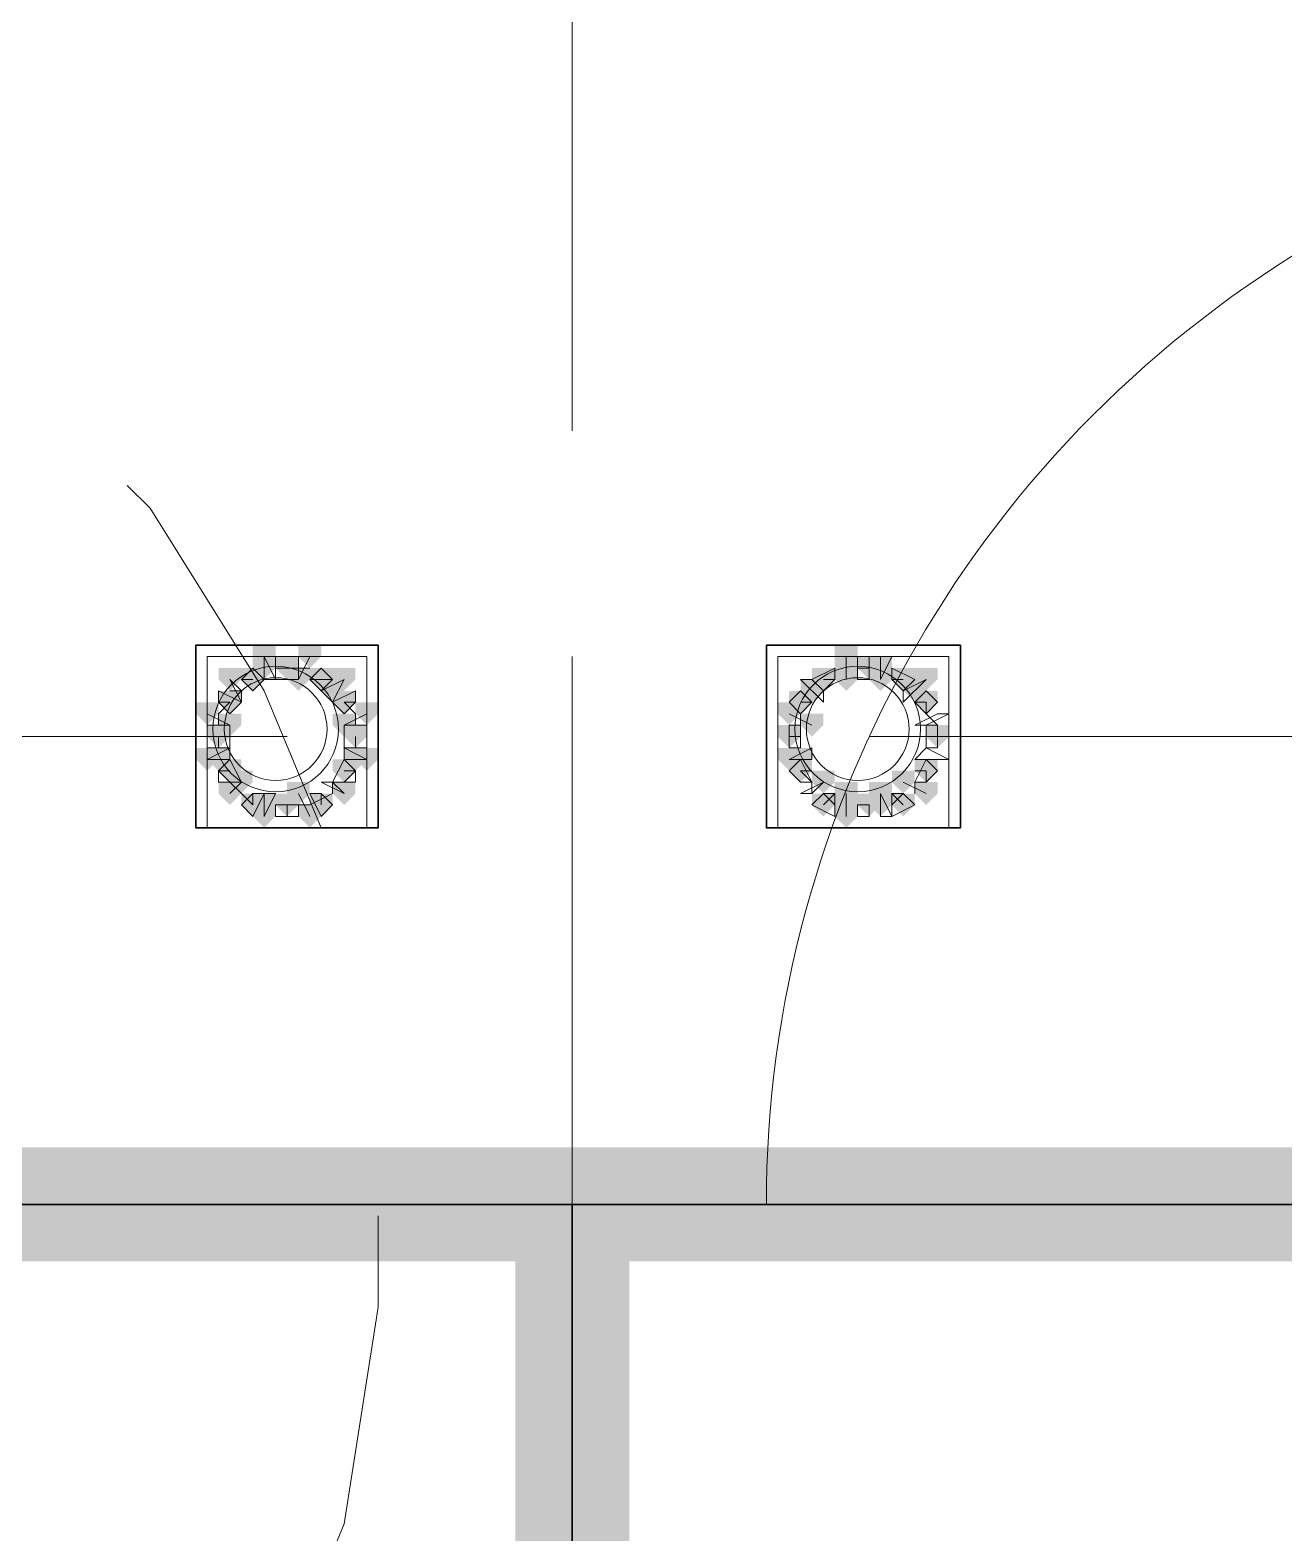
# Model space of a CAD drawing. Header units: millimetres. Extents: x 2315 to 4619, y 1334 to 1897.
# Drawn here: x 3882.11 to 3888.82, y 1539.94 to 1547.98 of the extents above; entities that cross this region are included whole.
import ezdxf

# ---------------------------------------------------------------- set-up
doc = ezdxf.new("R2010")
doc.units = ezdxf.units.MM
doc.linetypes.add('PDF_IMPORT', pattern=[1, 0.8, -0.2])
for name, color, linetype, true_color in [('PDF_10', 7, 'Continuous', 0x00b85c), ('PDF_AXIS', 7, 'Continuous', 0x00b85c), ('PDF_柱构件', 7, 'Continuous', 0x00b85c), ('PDF_转运站初步方案', 7, 'Continuous', 0x00b85c)]:
    doc.layers.add(name, color=color, linetype=linetype, true_color=true_color)
doc.layers.add('PDF_中心线层', color=1, linetype='Continuous')
doc.layers.add('PDF_粗实线层', color=7, linetype='Continuous')

msp = doc.modelspace()

# ---------------------------------------------------------------- hatches: boundary and pattern name
at = {"layer": 'PDF_10', "transparency": 33554559}
for points in [[(3883.4863, 1544.6282), (3883.4252, 1544.6282), (3883.4252, 1544.5671), (3883.4863, 1544.506), (3883.5474, 1544.5671), (3883.5474, 1544.6282)], [(3883.4863, 1544.6282), (3883.4252, 1544.6282), (3883.4252, 1544.5671), (3883.4863, 1544.506), (3883.5474, 1544.5671), (3883.5474, 1544.6282)], [(3883.4863, 1544.6282), (3883.4252, 1544.6282), (3883.4252, 1544.5671), (3883.4863, 1544.506), (3883.5474, 1544.5671), (3883.5474, 1544.6282)], [(3886.6014, 1544.6282), (3886.5403, 1544.6282), (3886.5403, 1544.5671), (3886.6014, 1544.506), (3886.6625, 1544.5671), (3886.6625, 1544.6282)], [(3886.6014, 1544.6282), (3886.5403, 1544.6282), (3886.5403, 1544.5671), (3886.6014, 1544.506), (3886.6625, 1544.5671), (3886.6625, 1544.6282)], [(3886.6014, 1544.6282), (3886.5403, 1544.6282), (3886.5403, 1544.5671), (3886.6014, 1544.506), (3886.6625, 1544.5671), (3886.6625, 1544.6282)], [(3883.303, 1544.5671), (3883.2419, 1544.5671), (3883.2419, 1544.506), (3883.303, 1544.4449), (3883.3641, 1544.506), (3883.3641, 1544.5671)], [(3883.303, 1544.5671), (3883.2419, 1544.5671), (3883.2419, 1544.506), (3883.303, 1544.4449), (3883.3641, 1544.506), (3883.3641, 1544.5671)], [(3883.303, 1544.5671), (3883.2419, 1544.5671), (3883.2419, 1544.506), (3883.303, 1544.4449), (3883.3641, 1544.506), (3883.3641, 1544.5671)], [(3883.6695, 1544.5671), (3883.6084, 1544.5671), (3883.6084, 1544.506), (3883.6695, 1544.4449), (3883.7306, 1544.506), (3883.7306, 1544.5671)], [(3883.6695, 1544.5671), (3883.6084, 1544.5671), (3883.6084, 1544.506), (3883.6695, 1544.4449), (3883.7306, 1544.506), (3883.7306, 1544.5671)], [(3883.6695, 1544.5671), (3883.6084, 1544.5671), (3883.6084, 1544.506), (3883.6695, 1544.4449), (3883.7306, 1544.506), (3883.7306, 1544.5671)], [(3886.3571, 1544.5671), (3886.296, 1544.5671), (3886.296, 1544.506), (3886.3571, 1544.4449), (3886.4182, 1544.506), (3886.4182, 1544.5671)], [(3886.3571, 1544.5671), (3886.296, 1544.5671), (3886.296, 1544.506), (3886.3571, 1544.4449), (3886.4182, 1544.506), (3886.4182, 1544.5671)], [(3886.7847, 1544.5671), (3886.7236, 1544.5671), (3886.7236, 1544.506), (3886.7847, 1544.4449), (3886.8457, 1544.506), (3886.8457, 1544.5671)], [(3886.7847, 1544.5671), (3886.7236, 1544.5671), (3886.7236, 1544.506), (3886.7847, 1544.4449), (3886.8457, 1544.506), (3886.8457, 1544.5671)], [(3883.1809, 1544.4449), (3883.1198, 1544.4449), (3883.1198, 1544.3839), (3883.1809, 1544.3228), (3883.2419, 1544.3839), (3883.2419, 1544.4449)], [(3883.1809, 1544.4449), (3883.1198, 1544.4449), (3883.1198, 1544.3839), (3883.1809, 1544.3228), (3883.2419, 1544.3839), (3883.2419, 1544.4449)], [(3883.7917, 1544.4449), (3883.7306, 1544.4449), (3883.7306, 1544.3839), (3883.7917, 1544.3228), (3883.8528, 1544.3839), (3883.8528, 1544.4449)], [(3883.7917, 1544.4449), (3883.7306, 1544.4449), (3883.7306, 1544.3839), (3883.7917, 1544.3228), (3883.8528, 1544.3839), (3883.8528, 1544.4449)], [(3886.2349, 1544.4449), (3886.1738, 1544.4449), (3886.1738, 1544.3839), (3886.2349, 1544.3228), (3886.296, 1544.3839), (3886.296, 1544.4449)], [(3886.2349, 1544.4449), (3886.1738, 1544.4449), (3886.1738, 1544.3839), (3886.2349, 1544.3228), (3886.296, 1544.3839), (3886.296, 1544.4449)], [(3886.9068, 1544.4449), (3886.8457, 1544.4449), (3886.8457, 1544.3839), (3886.9068, 1544.3228), (3886.9679, 1544.3839), (3886.9679, 1544.4449)], [(3886.9068, 1544.4449), (3886.8457, 1544.4449), (3886.8457, 1544.3839), (3886.9068, 1544.3228), (3886.9679, 1544.3839), (3886.9679, 1544.4449)], [(3883.1198, 1544.2617), (3883.0587, 1544.2617), (3883.0587, 1544.2006), (3883.1198, 1544.1395), (3883.1809, 1544.2006), (3883.1809, 1544.2617)], [(3883.1198, 1544.2617), (3883.0587, 1544.2617), (3883.0587, 1544.2006), (3883.1198, 1544.1395), (3883.1809, 1544.2006), (3883.1809, 1544.2617)], [(3883.8528, 1544.2617), (3883.7917, 1544.2617), (3883.7917, 1544.2006), (3883.8528, 1544.1395), (3883.9138, 1544.2006), (3883.9138, 1544.2617)], [(3883.8528, 1544.2617), (3883.7917, 1544.2617), (3883.7917, 1544.2006), (3883.8528, 1544.1395), (3883.9138, 1544.2006), (3883.9138, 1544.2617)], [(3883.8528, 1544.2617), (3883.7917, 1544.2617), (3883.7917, 1544.2006), (3883.8528, 1544.1395), (3883.9138, 1544.2006), (3883.9138, 1544.2617)], [(3886.1738, 1544.2617), (3886.1128, 1544.2617), (3886.1128, 1544.2006), (3886.1738, 1544.1395), (3886.2349, 1544.2006), (3886.2349, 1544.2617)], [(3886.1738, 1544.2617), (3886.1128, 1544.2617), (3886.1128, 1544.2006), (3886.1738, 1544.1395), (3886.2349, 1544.2006), (3886.2349, 1544.2617)], [(3886.9679, 1544.2617), (3886.9068, 1544.2617), (3886.9068, 1544.2006), (3886.9679, 1544.1395), (3887.029, 1544.2006), (3887.029, 1544.2617)], [(3886.9679, 1544.2617), (3886.9068, 1544.2617), (3886.9068, 1544.2006), (3886.9679, 1544.1395), (3887.029, 1544.2006), (3887.029, 1544.2617)], [(3883.1809, 1544.0784), (3883.1198, 1544.0784), (3883.1198, 1544.0174), (3883.1809, 1543.9563), (3883.2419, 1544.0174), (3883.2419, 1544.0784)], [(3883.1809, 1544.0784), (3883.1198, 1544.0784), (3883.1198, 1544.0174), (3883.1809, 1543.9563), (3883.2419, 1544.0174), (3883.2419, 1544.0784)], [(3883.7917, 1544.0784), (3883.7306, 1544.0784), (3883.7306, 1544.0174), (3883.7917, 1543.9563), (3883.8528, 1544.0174), (3883.8528, 1544.0784)], [(3883.7917, 1544.0784), (3883.7306, 1544.0784), (3883.7306, 1544.0174), (3883.7917, 1543.9563), (3883.8528, 1544.0174), (3883.8528, 1544.0784)], [(3886.2349, 1544.0784), (3886.1738, 1544.0784), (3886.1738, 1544.0174), (3886.2349, 1543.9563), (3886.296, 1544.0174), (3886.296, 1544.0784)], [(3886.2349, 1544.0784), (3886.1738, 1544.0784), (3886.1738, 1544.0174), (3886.2349, 1543.9563), (3886.296, 1544.0174), (3886.296, 1544.0784)], [(3886.9068, 1544.0784), (3886.8457, 1544.0784), (3886.8457, 1544.0174), (3886.9068, 1543.9563), (3886.9679, 1544.0174), (3886.9679, 1544.0784)], [(3886.9068, 1544.0784), (3886.8457, 1544.0784), (3886.8457, 1544.0174), (3886.9068, 1543.9563), (3886.9679, 1544.0174), (3886.9679, 1544.0784)], [(3883.303, 1543.8952), (3883.2419, 1543.8952), (3883.2419, 1543.8341), (3883.303, 1543.773), (3883.3641, 1543.8341), (3883.3641, 1543.8952)], [(3883.303, 1543.8952), (3883.2419, 1543.8952), (3883.2419, 1543.8341), (3883.303, 1543.773), (3883.3641, 1543.8341), (3883.3641, 1543.8952)], [(3883.4863, 1543.8952), (3883.4252, 1543.8952), (3883.4252, 1543.8341), (3883.4863, 1543.773), (3883.5474, 1543.8341), (3883.5474, 1543.8952)], [(3883.4863, 1543.8952), (3883.4252, 1543.8952), (3883.4252, 1543.8341), (3883.4863, 1543.773), (3883.5474, 1543.8341), (3883.5474, 1543.8952)], [(3883.6695, 1543.8952), (3883.6084, 1543.8952), (3883.6084, 1543.8341), (3883.6695, 1543.773), (3883.7306, 1543.8341), (3883.7306, 1543.8952)], [(3883.6695, 1543.8952), (3883.6084, 1543.8952), (3883.6084, 1543.8341), (3883.6695, 1543.773), (3883.7306, 1543.8341), (3883.7306, 1543.8952)], [(3886.3571, 1543.8952), (3886.296, 1543.8952), (3886.296, 1543.8341), (3886.3571, 1543.773), (3886.4182, 1543.8341), (3886.4182, 1543.8952)], [(3886.3571, 1543.8952), (3886.296, 1543.8952), (3886.296, 1543.8341), (3886.3571, 1543.773), (3886.4182, 1543.8341), (3886.4182, 1543.8952)], [(3886.6014, 1543.8952), (3886.5403, 1543.8952), (3886.5403, 1543.8341), (3886.6014, 1543.773), (3886.6625, 1543.8341), (3886.6625, 1543.8952)], [(3886.6014, 1543.8952), (3886.5403, 1543.8952), (3886.5403, 1543.8341), (3886.6014, 1543.773), (3886.6625, 1543.8341), (3886.6625, 1543.8952)], [(3886.7847, 1543.8952), (3886.7236, 1543.8952), (3886.7236, 1543.8341), (3886.7847, 1543.773), (3886.8457, 1543.8341), (3886.8457, 1543.8952)], [(3886.7847, 1543.8952), (3886.7236, 1543.8952), (3886.7236, 1543.8341), (3886.7847, 1543.773), (3886.8457, 1543.8341), (3886.8457, 1543.8952)]]:
    msp.add_hatch(color=6, dxfattribs=at).paths.add_polyline_path(points)
at = {"layer": 'PDF_柱构件', "transparency": 33554559}
for points in [[(3883.3641, 1544.6893), (3883.303, 1544.6893), (3883.303, 1544.6282), (3883.3641, 1544.5671), (3883.4252, 1544.6282), (3883.4252, 1544.6893)], [(3883.6084, 1544.6893), (3883.5474, 1544.6893), (3883.5474, 1544.6282), (3883.6084, 1544.5671), (3883.6695, 1544.6282), (3883.6695, 1544.6893)], [(3886.4792, 1544.6893), (3886.4182, 1544.6893), (3886.4182, 1544.6282), (3886.4792, 1544.5671), (3886.5403, 1544.6282), (3886.5403, 1544.6893)], [(3883.3641, 1544.6282), (3883.303, 1544.6282), (3883.303, 1544.5671), (3883.3641, 1544.506), (3883.4252, 1544.5671), (3883.4252, 1544.6282)], [(3886.4792, 1544.6282), (3886.4182, 1544.6282), (3886.4182, 1544.5671), (3886.4792, 1544.506), (3886.5403, 1544.5671), (3886.5403, 1544.6282)], [(3886.6625, 1544.6282), (3886.6014, 1544.6282), (3886.6014, 1544.5671), (3886.6625, 1544.506), (3886.7236, 1544.5671), (3886.7236, 1544.6282)], [(3883.1809, 1544.5671), (3883.1198, 1544.5671), (3883.1198, 1544.506), (3883.1809, 1544.4449), (3883.2419, 1544.506), (3883.2419, 1544.5671)], [(3883.5474, 1544.5671), (3883.4863, 1544.5671), (3883.4863, 1544.506), (3883.5474, 1544.4449), (3883.6084, 1544.506), (3883.6084, 1544.5671)], [(3883.7306, 1544.506), (3883.6695, 1544.506), (3883.6695, 1544.4449), (3883.7306, 1544.3839), (3883.7917, 1544.4449), (3883.7917, 1544.506)], [(3883.7917, 1544.5671), (3883.7306, 1544.5671), (3883.7306, 1544.506), (3883.7917, 1544.4449), (3883.8528, 1544.506), (3883.8528, 1544.5671)], [(3886.296, 1544.506), (3886.2349, 1544.506), (3886.2349, 1544.4449), (3886.296, 1544.3839), (3886.3571, 1544.4449), (3886.3571, 1544.506)], [(3886.4792, 1544.5671), (3886.4182, 1544.5671), (3886.4182, 1544.506), (3886.4792, 1544.4449), (3886.5403, 1544.506), (3886.5403, 1544.5671)], [(3886.6625, 1544.5671), (3886.6014, 1544.5671), (3886.6014, 1544.506), (3886.6625, 1544.4449), (3886.7236, 1544.506), (3886.7236, 1544.5671)], [(3886.8457, 1544.506), (3886.7847, 1544.506), (3886.7847, 1544.4449), (3886.8457, 1544.3839), (3886.9068, 1544.4449), (3886.9068, 1544.506)], [(3886.9068, 1544.5671), (3886.8457, 1544.5671), (3886.8457, 1544.506), (3886.9068, 1544.4449), (3886.9679, 1544.506), (3886.9679, 1544.5671)], [(3883.0587, 1544.3839), (3882.9976, 1544.3839), (3882.9976, 1544.3228), (3883.0587, 1544.2617), (3883.1198, 1544.3228), (3883.1198, 1544.3839)], [(3883.9138, 1544.3839), (3883.8528, 1544.3839), (3883.8528, 1544.3228), (3883.9138, 1544.2617), (3883.9749, 1544.3228), (3883.9749, 1544.3839)], [(3886.1738, 1544.3839), (3886.1128, 1544.3839), (3886.1128, 1544.3228), (3886.1738, 1544.2617), (3886.2349, 1544.3228), (3886.2349, 1544.3839)], [(3883.1809, 1544.3228), (3883.1198, 1544.3228), (3883.1198, 1544.2617), (3883.1809, 1544.2006), (3883.2419, 1544.2617), (3883.2419, 1544.3228)], [(3883.7917, 1544.3228), (3883.7306, 1544.3228), (3883.7306, 1544.2617), (3883.7917, 1544.2006), (3883.8528, 1544.2617), (3883.8528, 1544.3228)], [(3886.296, 1544.3228), (3886.2349, 1544.3228), (3886.2349, 1544.2617), (3886.296, 1544.2006), (3886.3571, 1544.2617), (3886.3571, 1544.3228)], [(3883.0587, 1544.1395), (3882.9976, 1544.1395), (3882.9976, 1544.0784), (3883.0587, 1544.0174), (3883.1198, 1544.0784), (3883.1198, 1544.1395)], [(3883.1198, 1544.1395), (3883.0587, 1544.1395), (3883.0587, 1544.0784), (3883.1198, 1544.0174), (3883.1809, 1544.0784), (3883.1809, 1544.1395)], [(3883.8528, 1544.1395), (3883.7917, 1544.1395), (3883.7917, 1544.0784), (3883.8528, 1544.0174), (3883.9138, 1544.0784), (3883.9138, 1544.1395)], [(3883.9138, 1544.1395), (3883.8528, 1544.1395), (3883.8528, 1544.0784), (3883.9138, 1544.0174), (3883.9749, 1544.0784), (3883.9749, 1544.1395)], [(3886.1738, 1544.1395), (3886.1128, 1544.1395), (3886.1128, 1544.0784), (3886.1738, 1544.0174), (3886.2349, 1544.0784), (3886.2349, 1544.1395)], [(3886.2349, 1544.1395), (3886.1738, 1544.1395), (3886.1738, 1544.0784), (3886.2349, 1544.0174), (3886.296, 1544.0784), (3886.296, 1544.1395)], [(3883.1809, 1543.9563), (3883.1198, 1543.9563), (3883.1198, 1543.8952), (3883.1809, 1543.8341), (3883.2419, 1543.8952), (3883.2419, 1543.9563)], [(3883.2419, 1544.0174), (3883.1809, 1544.0174), (3883.1809, 1543.9563), (3883.2419, 1543.8952), (3883.303, 1543.9563), (3883.303, 1544.0174)], [(3883.5474, 1543.9563), (3883.4863, 1543.9563), (3883.4863, 1543.8952), (3883.5474, 1543.8341), (3883.6084, 1543.8952), (3883.6084, 1543.9563)], [(3883.7917, 1543.9563), (3883.7306, 1543.9563), (3883.7306, 1543.8952), (3883.7917, 1543.8341), (3883.8528, 1543.8952), (3883.8528, 1543.9563)], [(3886.3571, 1544.0174), (3886.296, 1544.0174), (3886.296, 1543.9563), (3886.3571, 1543.8952), (3886.4182, 1543.9563), (3886.4182, 1544.0174)], [(3886.4792, 1543.9563), (3886.4182, 1543.9563), (3886.4182, 1543.8952), (3886.4792, 1543.8341), (3886.5403, 1543.8952), (3886.5403, 1543.9563)], [(3886.6625, 1543.9563), (3886.6014, 1543.9563), (3886.6014, 1543.8952), (3886.6625, 1543.8341), (3886.7236, 1543.8952), (3886.7236, 1543.9563)], [(3886.7847, 1544.0174), (3886.7236, 1544.0174), (3886.7236, 1543.9563), (3886.7847, 1543.8952), (3886.8457, 1543.9563), (3886.8457, 1544.0174)], [(3886.9068, 1543.9563), (3886.8457, 1543.9563), (3886.8457, 1543.8952), (3886.9068, 1543.8341), (3886.9679, 1543.8952), (3886.9679, 1543.9563)], [(3883.3641, 1543.8952), (3883.303, 1543.8952), (3883.303, 1543.8341), (3883.3641, 1543.773), (3883.4252, 1543.8341), (3883.4252, 1543.8952)], [(3886.4792, 1543.8952), (3886.4182, 1543.8952), (3886.4182, 1543.8341), (3886.4792, 1543.773), (3886.5403, 1543.8341), (3886.5403, 1543.8952)], [(3886.6625, 1543.8952), (3886.6014, 1543.8952), (3886.6014, 1543.8341), (3886.6625, 1543.773), (3886.7236, 1543.8341), (3886.7236, 1543.8952)], [(3883.3641, 1543.8341), (3883.303, 1543.8341), (3883.303, 1543.773), (3883.3641, 1543.712), (3883.4252, 1543.773), (3883.4252, 1543.8341)], [(3883.6084, 1543.8341), (3883.5474, 1543.8341), (3883.5474, 1543.773), (3883.6084, 1543.712), (3883.6695, 1543.773), (3883.6695, 1543.8341)], [(3886.4792, 1543.8341), (3886.4182, 1543.8341), (3886.4182, 1543.773), (3886.4792, 1543.712), (3886.5403, 1543.773), (3886.5403, 1543.8341)]]:
    msp.add_hatch(color=6, dxfattribs=at).paths.add_polyline_path(points)
at = {"layer": 'PDF_粗实线层', "transparency": 33554559}
for points in [[(3906.3306, 1554.7066), (3905.7198, 1554.7066), (3905.7198, 1542.0017), (3850.3192, 1542.0017), (3850.3192, 1554.7066), (3849.7084, 1554.7066), (3849.7084, 1541.3909), (3906.3306, 1541.3909)], [(3885.3187, 1541.6963), (3884.7079, 1541.6963), (3884.7079, 1536.4433), (3885.3187, 1536.4433)]]:
    msp.add_hatch(color=256, dxfattribs=at).paths.add_polyline_path(points)
at = {"layer": 'PDF_转运站初步方案', "transparency": 33554559}
for points in [[(3883.4863, 1544.6282), (3883.4252, 1544.6282), (3883.4252, 1544.5671), (3883.4863, 1544.506), (3883.5474, 1544.5671), (3883.5474, 1544.6282)], [(3883.4863, 1544.6282), (3883.4252, 1544.6282), (3883.4252, 1544.5671), (3883.4863, 1544.506), (3883.5474, 1544.5671), (3883.5474, 1544.6282)], [(3886.6014, 1544.6282), (3886.5403, 1544.6282), (3886.5403, 1544.5671), (3886.6014, 1544.506), (3886.6625, 1544.5671), (3886.6625, 1544.6282)], [(3886.6014, 1544.6282), (3886.5403, 1544.6282), (3886.5403, 1544.5671), (3886.6014, 1544.506), (3886.6625, 1544.5671), (3886.6625, 1544.6282)], [(3883.303, 1544.5671), (3883.2419, 1544.5671), (3883.2419, 1544.506), (3883.303, 1544.4449), (3883.3641, 1544.506), (3883.3641, 1544.5671)], [(3883.303, 1544.5671), (3883.2419, 1544.5671), (3883.2419, 1544.506), (3883.303, 1544.4449), (3883.3641, 1544.506), (3883.3641, 1544.5671)], [(3883.6695, 1544.5671), (3883.6084, 1544.5671), (3883.6084, 1544.506), (3883.6695, 1544.4449), (3883.7306, 1544.506), (3883.7306, 1544.5671)], [(3883.6695, 1544.5671), (3883.6084, 1544.5671), (3883.6084, 1544.506), (3883.6695, 1544.4449), (3883.7306, 1544.506), (3883.7306, 1544.5671)], [(3886.3571, 1544.5671), (3886.296, 1544.5671), (3886.296, 1544.506), (3886.3571, 1544.4449), (3886.4182, 1544.506), (3886.4182, 1544.5671)], [(3886.3571, 1544.5671), (3886.296, 1544.5671), (3886.296, 1544.506), (3886.3571, 1544.4449), (3886.4182, 1544.506), (3886.4182, 1544.5671)], [(3886.7847, 1544.5671), (3886.7236, 1544.5671), (3886.7236, 1544.506), (3886.7847, 1544.4449), (3886.8457, 1544.506), (3886.8457, 1544.5671)], [(3886.7847, 1544.5671), (3886.7236, 1544.5671), (3886.7236, 1544.506), (3886.7847, 1544.4449), (3886.8457, 1544.506), (3886.8457, 1544.5671)], [(3883.1809, 1544.4449), (3883.1198, 1544.4449), (3883.1198, 1544.3839), (3883.1809, 1544.3228), (3883.2419, 1544.3839), (3883.2419, 1544.4449)], [(3883.1809, 1544.4449), (3883.1198, 1544.4449), (3883.1198, 1544.3839), (3883.1809, 1544.3228), (3883.2419, 1544.3839), (3883.2419, 1544.4449)], [(3883.7917, 1544.4449), (3883.7306, 1544.4449), (3883.7306, 1544.3839), (3883.7917, 1544.3228), (3883.8528, 1544.3839), (3883.8528, 1544.4449)], [(3883.7917, 1544.4449), (3883.7306, 1544.4449), (3883.7306, 1544.3839), (3883.7917, 1544.3228), (3883.8528, 1544.3839), (3883.8528, 1544.4449)], [(3886.2349, 1544.4449), (3886.1738, 1544.4449), (3886.1738, 1544.3839), (3886.2349, 1544.3228), (3886.296, 1544.3839), (3886.296, 1544.4449)], [(3886.2349, 1544.4449), (3886.1738, 1544.4449), (3886.1738, 1544.3839), (3886.2349, 1544.3228), (3886.296, 1544.3839), (3886.296, 1544.4449)], [(3886.9068, 1544.4449), (3886.8457, 1544.4449), (3886.8457, 1544.3839), (3886.9068, 1544.3228), (3886.9679, 1544.3839), (3886.9679, 1544.4449)], [(3886.9068, 1544.4449), (3886.8457, 1544.4449), (3886.8457, 1544.3839), (3886.9068, 1544.3228), (3886.9679, 1544.3839), (3886.9679, 1544.4449)], [(3883.1198, 1544.2617), (3883.0587, 1544.2617), (3883.0587, 1544.2006), (3883.1198, 1544.1395), (3883.1809, 1544.2006), (3883.1809, 1544.2617)], [(3883.1198, 1544.2617), (3883.0587, 1544.2617), (3883.0587, 1544.2006), (3883.1198, 1544.1395), (3883.1809, 1544.2006), (3883.1809, 1544.2617)], [(3883.8528, 1544.2617), (3883.7917, 1544.2617), (3883.7917, 1544.2006), (3883.8528, 1544.1395), (3883.9138, 1544.2006), (3883.9138, 1544.2617)], [(3883.8528, 1544.2617), (3883.7917, 1544.2617), (3883.7917, 1544.2006), (3883.8528, 1544.1395), (3883.9138, 1544.2006), (3883.9138, 1544.2617)], [(3886.1738, 1544.2617), (3886.1128, 1544.2617), (3886.1128, 1544.2006), (3886.1738, 1544.1395), (3886.2349, 1544.2006), (3886.2349, 1544.2617)], [(3886.1738, 1544.2617), (3886.1128, 1544.2617), (3886.1128, 1544.2006), (3886.1738, 1544.1395), (3886.2349, 1544.2006), (3886.2349, 1544.2617)], [(3886.9679, 1544.2617), (3886.9068, 1544.2617), (3886.9068, 1544.2006), (3886.9679, 1544.1395), (3887.029, 1544.2006), (3887.029, 1544.2617)], [(3886.9679, 1544.2617), (3886.9068, 1544.2617), (3886.9068, 1544.2006), (3886.9679, 1544.1395), (3887.029, 1544.2006), (3887.029, 1544.2617)], [(3883.1809, 1544.0784), (3883.1198, 1544.0784), (3883.1198, 1544.0174), (3883.1809, 1543.9563), (3883.2419, 1544.0174), (3883.2419, 1544.0784)], [(3883.1809, 1544.0784), (3883.1198, 1544.0784), (3883.1198, 1544.0174), (3883.1809, 1543.9563), (3883.2419, 1544.0174), (3883.2419, 1544.0784)], [(3883.7917, 1544.0784), (3883.7306, 1544.0784), (3883.7306, 1544.0174), (3883.7917, 1543.9563), (3883.8528, 1544.0174), (3883.8528, 1544.0784)], [(3883.7917, 1544.0784), (3883.7306, 1544.0784), (3883.7306, 1544.0174), (3883.7917, 1543.9563), (3883.8528, 1544.0174), (3883.8528, 1544.0784)], [(3886.2349, 1544.0784), (3886.1738, 1544.0784), (3886.1738, 1544.0174), (3886.2349, 1543.9563), (3886.296, 1544.0174), (3886.296, 1544.0784)], [(3886.2349, 1544.0784), (3886.1738, 1544.0784), (3886.1738, 1544.0174), (3886.2349, 1543.9563), (3886.296, 1544.0174), (3886.296, 1544.0784)], [(3886.9068, 1544.0784), (3886.8457, 1544.0784), (3886.8457, 1544.0174), (3886.9068, 1543.9563), (3886.9679, 1544.0174), (3886.9679, 1544.0784)], [(3886.9068, 1544.0784), (3886.8457, 1544.0784), (3886.8457, 1544.0174), (3886.9068, 1543.9563), (3886.9679, 1544.0174), (3886.9679, 1544.0784)], [(3883.303, 1543.8952), (3883.2419, 1543.8952), (3883.2419, 1543.8341), (3883.303, 1543.773), (3883.3641, 1543.8341), (3883.3641, 1543.8952)], [(3883.303, 1543.8952), (3883.2419, 1543.8952), (3883.2419, 1543.8341), (3883.303, 1543.773), (3883.3641, 1543.8341), (3883.3641, 1543.8952)], [(3883.4863, 1543.8952), (3883.4252, 1543.8952), (3883.4252, 1543.8341), (3883.4863, 1543.773), (3883.5474, 1543.8341), (3883.5474, 1543.8952)], [(3883.4863, 1543.8952), (3883.4252, 1543.8952), (3883.4252, 1543.8341), (3883.4863, 1543.773), (3883.5474, 1543.8341), (3883.5474, 1543.8952)], [(3883.6695, 1543.8952), (3883.6084, 1543.8952), (3883.6084, 1543.8341), (3883.6695, 1543.773), (3883.7306, 1543.8341), (3883.7306, 1543.8952)], [(3883.6695, 1543.8952), (3883.6084, 1543.8952), (3883.6084, 1543.8341), (3883.6695, 1543.773), (3883.7306, 1543.8341), (3883.7306, 1543.8952)], [(3886.3571, 1543.8952), (3886.296, 1543.8952), (3886.296, 1543.8341), (3886.3571, 1543.773), (3886.4182, 1543.8341), (3886.4182, 1543.8952)], [(3886.3571, 1543.8952), (3886.296, 1543.8952), (3886.296, 1543.8341), (3886.3571, 1543.773), (3886.4182, 1543.8341), (3886.4182, 1543.8952)], [(3886.6014, 1543.8952), (3886.5403, 1543.8952), (3886.5403, 1543.8341), (3886.6014, 1543.773), (3886.6625, 1543.8341), (3886.6625, 1543.8952)], [(3886.6014, 1543.8952), (3886.5403, 1543.8952), (3886.5403, 1543.8341), (3886.6014, 1543.773), (3886.6625, 1543.8341), (3886.6625, 1543.8952)], [(3886.7847, 1543.8952), (3886.7236, 1543.8952), (3886.7236, 1543.8341), (3886.7847, 1543.773), (3886.8457, 1543.8341), (3886.8457, 1543.8952)], [(3886.7847, 1543.8952), (3886.7236, 1543.8952), (3886.7236, 1543.8341), (3886.7847, 1543.773), (3886.8457, 1543.8341), (3886.8457, 1543.8952)]]:
    msp.add_hatch(color=6, dxfattribs=at).paths.add_polyline_path(points)

# ---------------------------------------------------------------- linework, layer by layer
at = {"layer": 'PDF_10', "color": 6, "lineweight": 18}
for points in [[(3883.303, 1544.506), (3883.2419, 1544.506)], [(3883.5474, 1544.5671), (3883.4252, 1544.5671)], [(3883.7306, 1544.506), (3883.6084, 1544.506)], [(3886.3571, 1544.506), (3886.4182, 1544.506), (3886.3571, 1544.506)], [(3886.5403, 1544.5671), (3886.6014, 1544.5671)], [(3886.7847, 1544.506), (3886.7236, 1544.506), (3886.7847, 1544.506)], [(3883.1198, 1544.3839), (3883.1809, 1544.3839), (3883.1198, 1544.3228)], [(3883.8528, 1544.3228), (3883.7917, 1544.3839), (3883.8528, 1544.3839)], [(3886.2349, 1544.3228), (3886.296, 1544.3839), (3886.2349, 1544.3839)], [(3886.8457, 1544.3839), (3886.9068, 1544.3839), (3886.9068, 1544.3228)], [(3883.0587, 1544.2006), (3883.1198, 1544.2006), (3883.1198, 1544.1395)], [(3883.8528, 1544.1395), (3883.8528, 1544.2006)], [(3886.1738, 1544.1395), (3886.1738, 1544.2006), (3886.2349, 1544.2006)], [(3886.9068, 1544.2006), (3886.9679, 1544.2006), (3886.9679, 1544.1395)], [(3883.1809, 1544.0174), (3883.1198, 1544.0174), (3883.1809, 1543.9563)], [(3883.7917, 1543.9563), (3883.8528, 1544.0174), (3883.7917, 1544.0174)], [(3886.296, 1543.9563), (3886.2349, 1544.0174), (3886.296, 1544.0174)], [(3886.8457, 1544.0174), (3886.9068, 1544.0174), (3886.9068, 1543.9563)], [(3883.2419, 1543.8952), (3883.303, 1543.8341), (3883.303, 1543.8952)], [(3883.6084, 1543.8341), (3883.7306, 1543.8952)], [(3883.6695, 1543.8952), (3883.6695, 1543.8341)], [(3886.4182, 1543.8341), (3886.3571, 1543.8952)], [(3886.4182, 1543.8952), (3886.3571, 1543.8341)], [(3886.7847, 1543.8952), (3886.7236, 1543.8341)], [(3886.7236, 1543.8952), (3886.7847, 1543.8341)], [(3883.4252, 1543.8341), (3883.5474, 1543.8341)], [(3883.4863, 1543.8341), (3883.4863, 1543.773)], [(3886.6014, 1543.773), (3886.6014, 1543.8341), (3886.5403, 1543.8341)]]:
    msp.add_lwpolyline(points, dxfattribs=at)
at = {"layer": 'PDF_AXIS', "color": 6, "lineweight": 18}
for points in [[(3883.9138, 1544.6282), (3883.9138, 1543.712), (3883.0587, 1543.712), (3883.0587, 1544.6282)], [(3886.1128, 1544.6282), (3886.1128, 1543.712), (3887.029, 1543.712), (3887.029, 1544.6282)]]:
    msp.add_lwpolyline(points, close=True, dxfattribs=at)
at = {"layer": 'PDF_中心线层', "linetype": 'PDF_IMPORT', "lineweight": 18, "ltscale": 6.04703}
msp.add_lwpolyline([(3885.0133, 1550.6752), (3885.0133, 1532.6563)], dxfattribs=at)
at = {"layer": 'PDF_中心线层', "color": 6, "lineweight": 18}
for points in [[(3882.6311, 1545.5444), (3882.7533, 1545.4222), (3883.3641, 1544.4449), (3883.6695, 1543.712)], [(3883.4863, 1544.2006), (3872.5528, 1544.2006)], [(3897.4738, 1544.2006), (3886.6014, 1544.2006)], [(3872.003, 1541.6963), (3884.036, 1541.6963), (3872.003, 1541.6963)], [(3886.0517, 1541.6963), (3898.0236, 1541.6963), (3886.0517, 1541.6963)], [(3883.9749, 1541.6352), (3883.9749, 1541.1466), (3883.7917, 1539.986), (3883.3641, 1538.9476), (3882.7533, 1537.9703), (3881.9592, 1537.1763), (3881.043, 1536.5044), (3880.0046, 1536.0157), (3878.9052, 1535.7714), (3877.7446, 1535.7103), (3876.5841, 1535.8325), (3875.5457, 1536.2601), (3874.996, 1536.5655)]]:
    msp.add_lwpolyline(points, dxfattribs=at)
msp.add_arc((3892.0455, 1541.6905), 5.9938, 60.13055, 179.94514, dxfattribs=at)
at = {"layer": 'PDF_柱构件', "color": 6, "lineweight": 18}
for points in [[(3883.3641, 1544.6282), (3883.4252, 1544.506), (3883.3641, 1544.506)], [(3883.5474, 1544.506), (3883.4252, 1544.506), (3883.4252, 1544.6282), (3883.5474, 1544.6282)], [(3883.6084, 1544.6282), (3883.5474, 1544.506)], [(3886.4792, 1544.6282), (3886.4792, 1544.506)], [(3886.5403, 1544.506), (3886.6014, 1544.506), (3886.6014, 1544.6282), (3886.5403, 1544.6282)], [(3886.6625, 1544.6282), (3886.6625, 1544.506), (3886.7236, 1544.6282)], [(3883.1809, 1544.506), (3883.2419, 1544.4449), (3883.2419, 1544.3839)], [(3883.3641, 1544.506), (3883.303, 1544.4449), (3883.2419, 1544.506), (3883.303, 1544.5671)], [(3883.6695, 1544.4449), (3883.6084, 1544.506), (3883.6695, 1544.5671), (3883.7306, 1544.506)], [(3883.7917, 1544.506), (3883.7306, 1544.3839), (3883.6695, 1544.4449)], [(3886.2349, 1544.506), (3886.3571, 1544.3839), (3886.3571, 1544.4449), (3886.296, 1544.506)], [(3886.3571, 1544.4449), (3886.4182, 1544.506), (3886.4182, 1544.5671), (3886.296, 1544.506)], [(3886.7236, 1544.506), (3886.7847, 1544.4449), (3886.8457, 1544.506), (3886.7236, 1544.5671)], [(3886.9068, 1544.506), (3886.7847, 1544.4449), (3886.7847, 1544.3839)], [(3883.2419, 1544.3839), (3883.1809, 1544.3228), (3883.1198, 1544.3839), (3883.1198, 1544.4449)], [(3883.7917, 1544.3228), (3883.7306, 1544.3839), (3883.8528, 1544.4449), (3883.8528, 1544.3839)], [(3886.2349, 1544.3228), (3886.296, 1544.3839), (3886.2349, 1544.4449), (3886.1738, 1544.3839)], [(3886.8457, 1544.3839), (3886.9068, 1544.3228), (3886.9679, 1544.3839), (3886.9068, 1544.4449)], [(3883.0587, 1544.3228), (3883.1809, 1544.2617)], [(3883.1809, 1544.2617), (3883.1809, 1544.1395), (3883.0587, 1544.1395), (3883.0587, 1544.2617)], [(3883.9138, 1544.3228), (3883.7917, 1544.2617)], [(3883.7917, 1544.1395), (3883.7917, 1544.2617), (3883.9138, 1544.2617), (3883.9138, 1544.1395)], [(3886.1738, 1544.3228), (3886.296, 1544.2617)], [(3886.2349, 1544.1395), (3886.2349, 1544.2617), (3886.1738, 1544.2617), (3886.1738, 1544.1395)], [(3886.9679, 1544.3228), (3886.8457, 1544.2617), (3886.9068, 1544.2617), (3887.029, 1544.3228)], [(3886.9068, 1544.2617), (3886.9068, 1544.1395), (3886.9679, 1544.1395), (3886.9679, 1544.2617)], [(3883.0587, 1544.0784), (3883.1809, 1544.1395), (3883.1809, 1544.0784)], [(3883.9138, 1544.0784), (3883.7917, 1544.0784), (3883.7917, 1544.1395)], [(3886.1738, 1544.0784), (3886.296, 1544.0784), (3886.296, 1544.1395)], [(3887.029, 1544.0784), (3886.9068, 1544.1395), (3886.8457, 1544.0784), (3886.9679, 1544.0784)], [(3883.1809, 1544.0784), (3883.2419, 1543.9563), (3883.1198, 1543.9563), (3883.1198, 1544.0174)], [(3883.7306, 1543.9563), (3883.7917, 1544.0784), (3883.8528, 1544.0174), (3883.8528, 1543.9563)], [(3886.296, 1543.9563), (3886.2349, 1544.0784), (3886.1738, 1544.0174), (3886.2349, 1543.9563)], [(3886.9068, 1544.0784), (3886.8457, 1543.9563), (3886.9068, 1543.9563), (3886.9679, 1544.0174)], [(3883.1809, 1543.8952), (3883.2419, 1543.9563)], [(3883.7917, 1543.8952), (3883.6695, 1543.9563), (3883.7306, 1543.9563)], [(3886.9068, 1543.8952), (3886.7847, 1543.9563)], [(3883.303, 1543.8952), (3883.3641, 1543.8952), (3883.303, 1543.773), (3883.2419, 1543.8341)], [(3883.3641, 1543.773), (3883.3641, 1543.8952), (3883.4252, 1543.8952)], [(3883.6084, 1543.773), (3883.5474, 1543.8952)], [(3883.6084, 1543.8952), (3883.6695, 1543.8952), (3883.7306, 1543.8341), (3883.6695, 1543.773)], [(3886.4182, 1543.8952), (3886.3571, 1543.8952), (3886.296, 1543.8341), (3886.4182, 1543.773)], [(3886.4792, 1543.773), (3886.4792, 1543.8952)], [(3886.7236, 1543.773), (3886.6625, 1543.8952), (3886.6625, 1543.773)], [(3886.7847, 1543.8952), (3886.7236, 1543.8952), (3886.7236, 1543.773), (3886.8457, 1543.8341)], [(3883.4252, 1543.8341), (3883.5474, 1543.8341), (3883.5474, 1543.773), (3883.4252, 1543.773)], [(3886.6014, 1543.8341), (3886.5403, 1543.8341), (3886.5403, 1543.773), (3886.6014, 1543.773)]]:
    msp.add_lwpolyline(points, close=True, dxfattribs=at)
for points in [[(3883.6084, 1544.5671), (3883.5474, 1544.5671)], [(3883.2419, 1544.4449), (3883.1809, 1544.4449)], [(3883.1198, 1544.3228), (3883.1198, 1544.2617)], [(3883.8528, 1544.2617), (3883.8528, 1544.3228)], [(3886.2349, 1544.2617), (3886.2349, 1544.3228)], [(3886.9068, 1544.3228), (3886.9679, 1544.2617)], [(3886.9679, 1544.0784), (3886.9068, 1544.0784)], [(3883.1809, 1543.9563), (3883.2419, 1543.8952)], [(3883.7306, 1543.8952), (3883.7306, 1543.9563)], [(3886.296, 1543.8952), (3886.3571, 1543.9563), (3886.2349, 1543.8952), (3886.296, 1543.8952), (3886.296, 1543.9563)], [(3886.8457, 1543.9563), (3886.8457, 1543.8952)], [(3883.5474, 1543.8341), (3883.6084, 1543.8341)]]:
    msp.add_lwpolyline(points, dxfattribs=at)
at = {"layer": 'PDF_粗实线层', "lineweight": 35}
for points in [[(3850.0138, 1554.7066), (3850.0138, 1541.6963), (3906.0252, 1541.6963), (3906.0252, 1554.7066)], [(3885.0133, 1536.4433), (3885.0133, 1541.6963)]]:
    msp.add_lwpolyline(points, dxfattribs=at)
at = {"layer": 'PDF_粗实线层', "color": 6, "lineweight": 35}
for points in [[(3883.9749, 1544.6893), (3883.9749, 1543.712), (3882.9976, 1543.712), (3882.9976, 1544.6893)], [(3886.0517, 1544.6893), (3886.0517, 1543.712), (3887.0901, 1543.712), (3887.0901, 1544.6893)]]:
    msp.add_lwpolyline(points, close=True, dxfattribs=at)
at = {"layer": 'PDF_转运站初步方案', "color": 6, "lineweight": 18}
for centre, radius in [((3883.4256, 1544.2406), 0.3359), ((3883.4256, 1544.2406), 0.2749), ((3886.5409, 1544.2406), 0.3359), ((3886.5409, 1544.2406), 0.2749)]:
    msp.add_circle(centre, radius, dxfattribs=at)

doc.saveas('drawing.dxf')
